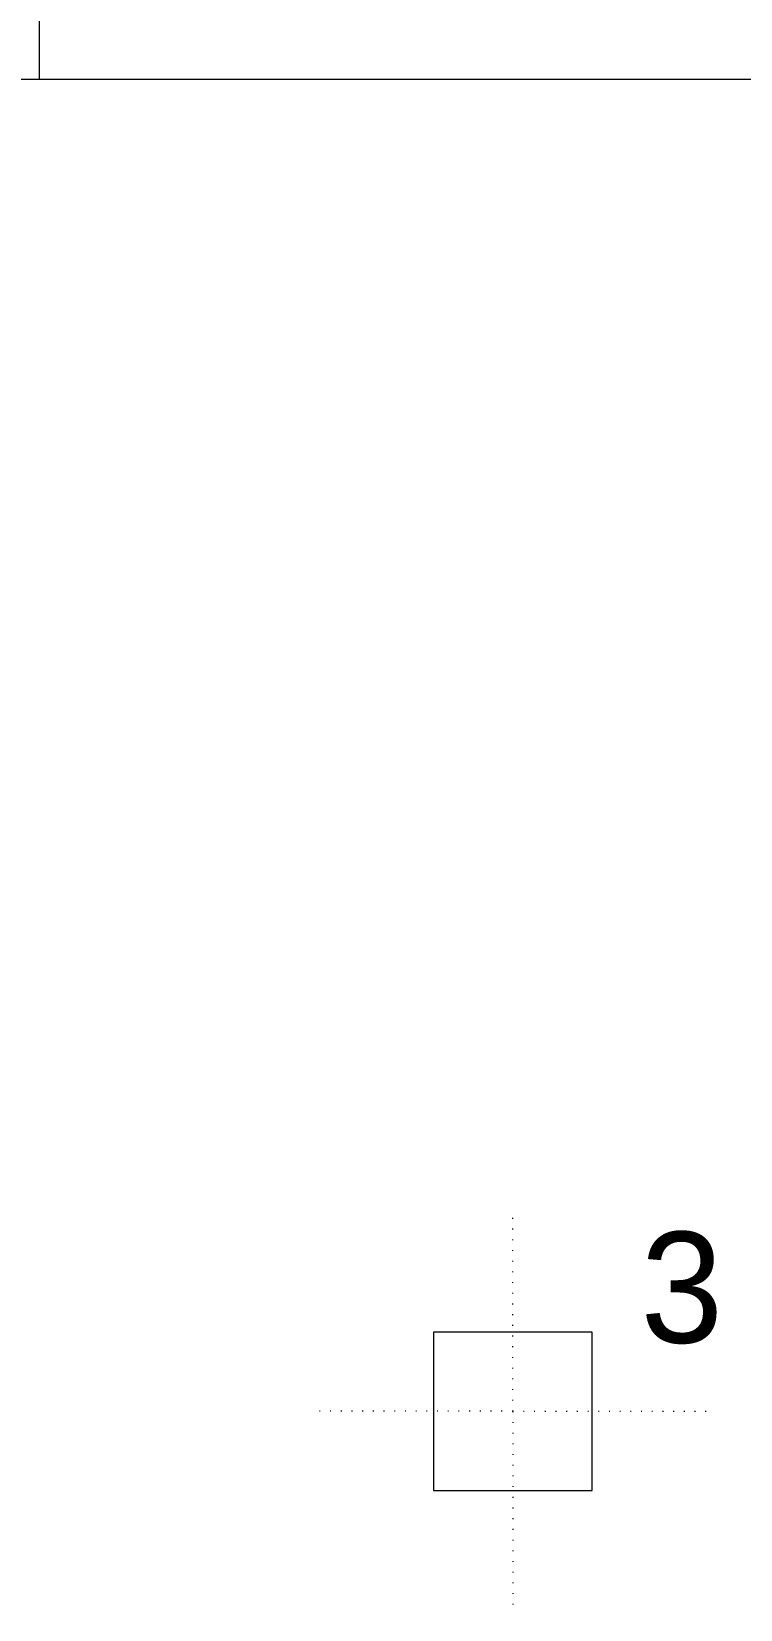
# Model space of a CAD drawing. Extents: x -2012 to 34975, y -1043 to 8321.
# Drawn here: x 16881.8 to 16971.3, y 817.4 to 1016.5 of the extents above; entities that cross this region are included whole.
import ezdxf

# ---------------------------------------------------------------- set-up
doc = ezdxf.new("R2010")
doc.units = 0
doc.header["$LTSCALE"] = 25
doc.linetypes.add('DOT2', pattern=[0.125, 0, -0.125])
doc.layers.get('0').update_dxf_attribs({"color": 9, "lineweight": 9})
doc.layers.add('14', color=9, linetype='Continuous', lineweight=9)
doc.layers.add('31', color=9, linetype='Continuous', lineweight=9)
doc.styles.add('TX-TEXT', font='')
doc.styles.get('TX-TEXT').set_extended_font_data('TrSah Futura Lt BT')

# ---------------------------------------------------------------- blocks, each defined once
blk = doc.blocks.new('p-bur-vw- aydınlatma 3')
at = {"linetype": 'DOT2', "ltscale": 0.4}
for q in [(0, 25), (-25, 0), (0, -25), (25, 0)]:
    blk.add_line((0, 0), q, dxfattribs=at)
at = {"linetype": 'ByBlock'}
blk.add_lwpolyline([(0, 10), (-10, 10), (-10, -10), (10, -10), (10, 10), (0, 10)], dxfattribs=at)
at = {"insert": (16.13, 22.65), "char_height": 14, "width": 14.596, "attachment_point": 1, "style": 'TX-TEXT'}
blk.add_mtext('3', dxfattribs=at)

msp = doc.modelspace()

# ---------------------------------------------------------------- linework, layer by layer
msp.add_line((16882.84, 1010.5), (17300.84, 1010.5))
at = {"layer": '14'}
msp.add_lwpolyline([(16804.84, 925.5), (16822.84, 925.5), (16822.84, 1010.5), (16882.84, 1010.5), (16882.84, 1094.5), (16822.84, 1094.5), (16822.84, 1174.5), (16804.84, 1174.5)], dxfattribs=at)

# ---------------------------------------------------------------- block references
at = {"layer": '31', "linetype": 'ByBlock'}
msp.add_blockref('p-bur-vw- aydınlatma 3', (16942.58, 842.38), dxfattribs=at)

doc.saveas('drawing.dxf')
